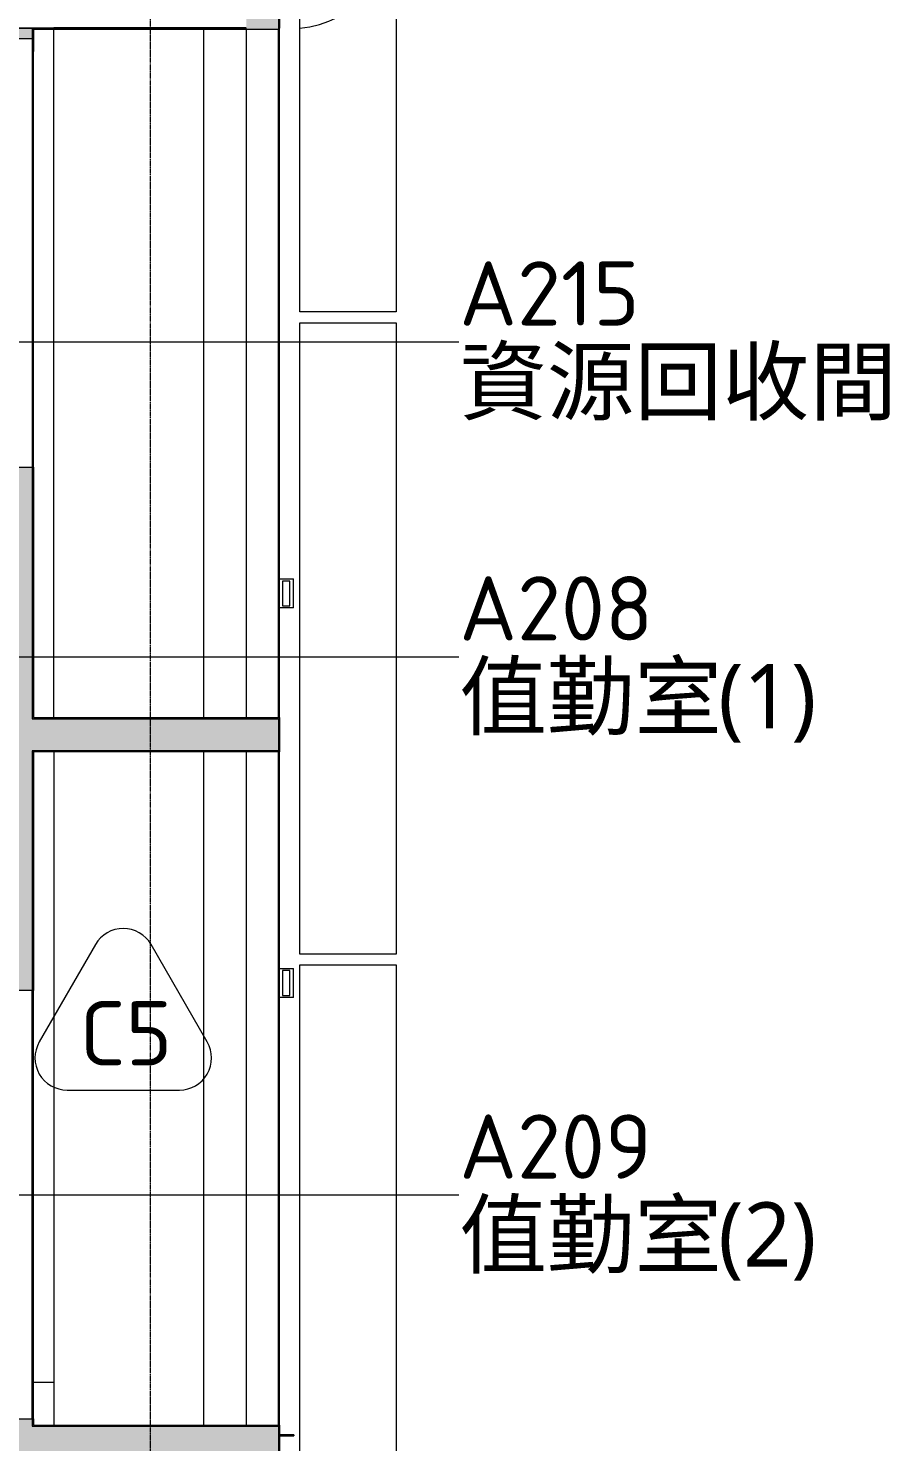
# Model space of a CAD drawing. Header units: centimetres. Extents: x -391356 to -382095, y -768 to 204275.
# Drawn here: x -384249 to -383847, y 201058 to 201718 of the extents above; entities that cross this region are included whole.
import ezdxf

# ---------------------------------------------------------------- set-up
doc = ezdxf.new("R2010")
doc.units = ezdxf.units.CM
doc.linetypes.add('虛線圓點 3_16_', pattern=[0.79375, 0.47625, -0.15875, 0, -0.15875])
for name, color, linetype, lineweight, true_color in [('塗層 2 _5_-1', 7, 'Continuous', 5, 0xaaaaaa), ('牆-1', 7, 'Continuous', 5, 0xe4e4e4), ('結構 _1_-1', 7, 'Continuous', 9, 0xaaaaaa), ('結構構架-1', 9, 'Continuous', 5, 0x808080)]:
    doc.layers.add(name, color=color, linetype=linetype, lineweight=lineweight, true_color=true_color)
for name, color, linetype, lineweight in [('天花板標籤', 7, 'Continuous', 5), ('房間標籤', 7, 'Continuous', 5), ('柱線-1', 7, '虛線圓點 3_16_', 5), ('樓板', 7, 'Continuous', 5), ('牆', 7, 'Continuous', 5), ('窗', 7, 'Continuous', 5), ('結構柱-2', 7, 'Continuous', 30), ('電氣設備', 7, 'Continuous', 5)]:
    doc.layers.add(name, color=color, linetype=linetype, lineweight=lineweight)
doc.styles.add('ISOCPEUR_2', font='isocpeur.ttf', dxfattribs={"height": 30})
doc.styles.add('微軟正黑體', font='Microsoft JhengHei.ttf', dxfattribs={"height": 30})

# ---------------------------------------------------------------- blocks, each defined once
blk = doc.blocks.new('通用窗 - DW7_H225xW200-2442709-二層天花平面圖')
at = {"layer": '窗'}
for p, q in [((-100, 7.5), (-100, -7.5)), ((100, -7.5), (100, 7.5)), ((100, -7.5), (-100, -7.5))]:
    blk.add_line(p, q, dxfattribs=at)
blk = doc.blocks.new('通用窗 - DW7_H225xW200-V64-二層天花平面圖')
at = {"layer": '窗'}
for p, q in [((-100, 7.5), (-100, -7.5)), ((100, 7.5), (-100, 7.5)), ((100, -7.5), (100, 7.5)), ((-99.85, -7.5), (-100, -7.5))]:
    blk.add_line(p, q, dxfattribs=at)
blk = doc.blocks.new('外牆排氣防風罩 - 外牆排氣防風罩-2103325-二層天花平面圖')
at = {"layer": '電氣設備'}
for p, q in [((-6.8, -7.1), (-6.8, -0.5)), ((5.79, -1.91), (-5.79, -1.91)), ((-5.79, -1.91), (-5.79, -5.41)), ((-5.79, -5.41), (5.79, -5.41)), ((5.79, -5.41), (5.79, -1.91)), ((6.8, -0.5), (6.8, -7.1)), ((-6.8, -7.1), (6.8, -7.1))]:
    blk.add_line(p, q, dxfattribs=at)
blk = doc.blocks.new('外牆排氣防風罩 - 外牆排氣防風罩-2105698-二層天花平面圖')
at = {"layer": '電氣設備'}
for p, q in [((-6.8, 0.5), (-6.8, 7.1)), ((6.8, 7.1), (-6.8, 7.1)), ((6.8, 7.1), (6.8, 0.5)), ((-5.79, 5.41), (-5.79, 1.91)), ((5.79, 5.41), (-5.79, 5.41)), ((-5.79, 1.91), (5.79, 1.91)), ((5.79, 1.91), (5.79, 5.41))]:
    blk.add_line(p, q, dxfattribs=at)
blk = doc.blocks.new('TAG_Ceiling - 天花標籤-2287762-二層天花平面圖')
at = {"layer": '天花板標籤'}
for p, q in [((-0.1299, 0.68), (-0.3926, 0.225)), ((0.3926, 0.225), (0.1299, 0.68)), ((-0.2627, 0), (0.2627, 0))]:
    blk.add_line(p, q, dxfattribs=at)
for centre, start, end in [((0, 0.605), 30, 150), ((-0.2627, 0.15), 150, 270), ((0.2627, 0.15), 270, 30)]:
    blk.add_arc(centre, 0.15, start, end, dxfattribs=at)

msp = doc.modelspace()

# ---------------------------------------------------------------- hatches: boundary and pattern name
at = {"layer": '牆-1'}
h = msp.add_hatch(color=256, dxfattribs=at)
h.paths.add_polyline_path([(-384131.98, 200702.41), (-384131.98, 200808.16), (-384132.48, 200808.14), (-384132.48, 200702.41)])
h.paths.add_polyline_path([(-384131.98, 201050.2), (-384131.98, 201065.2), (-384132.48, 201065.2), (-384132.48, 201050.2)])
h.paths.add_polyline_path([(-384131.98, 201380.66), (-384131.98, 201395.66), (-384132.48, 201395.66), (-384132.48, 201380.66)])
h.paths.add_polyline_path([(-384131.98, 201718.16), (-384131.98, 201955.66), (-384132.48, 201955.66), (-384132.48, 201718.16)])
h.paths.add_polyline_path([(-384131.98, 202045.66), (-384131.98, 202255.66), (-384132.48, 202255.66), (-384132.48, 202045.66)])
h.paths.add_polyline_path([(-384131.98, 202345.66), (-384131.98, 202940.66), (-384132.48, 202940.66), (-384132.48, 202345.66)])
h.paths.add_polyline_path([(-384131.98, 203090.66), (-384131.98, 203235.66), (-384132.48, 203235.66), (-384132.48, 203090.66)])
h.paths.add_polyline_path([(-384131.98, 203385.66), (-384131.98, 203968.16), (-384132.48, 203968.16), (-384132.48, 203385.66)])
h = msp.add_hatch(color=256, dxfattribs=at)
h.paths.add_polyline_path([(-384143.98, 200702.41), (-384132.48, 200702.41), (-384132.48, 200808.66), (-384147.48, 200808.66), (-384147.48, 200702.41)])
h.paths.add_polyline_path([(-384132.48, 201717.66), (-384132.48, 201955.66), (-384147.48, 201955.66), (-384147.48, 201717.66), (-384137.48, 201717.66)])
h.paths.add_polyline_path([(-384139.98, 202045.66), (-384132.48, 202045.66), (-384132.48, 202255.66), (-384147.48, 202255.66), (-384147.48, 202045.66)])
h.paths.add_polyline_path([(-384132.48, 202345.66), (-384132.48, 202940.66), (-384147.48, 202940.66), (-384147.48, 202345.66), (-384137.48, 202345.66)])
h.paths.add_polyline_path([(-384132.48, 203090.66), (-384132.48, 203235.66), (-384147.48, 203235.66), (-384147.48, 203090.66), (-384139.98, 203090.66)])
h.paths.add_polyline_path([(-384147.48, 203385.66), (-384132.48, 203385.66), (-384132.48, 203953.16), (-384147.48, 203953.08), (-384147.48, 203452.65)])
h = msp.add_hatch(color=256, dxfattribs=at)
h.paths.add_polyline_path([(-384247.48, 200808.16), (-384247.48, 200813.16), (-384262.48, 200813.16), (-384262.48, 200808.16), (-384254.98, 200808.16)])
h.paths.add_polyline_path([(-384262.48, 201013.16), (-384247.48, 201013.16), (-384247.48, 201068.7), (-384262.48, 201068.7), (-384262.48, 201015.66)])
h.paths.add_polyline_path([(-384262.48, 201268.7), (-384247.48, 201268.7), (-384247.48, 201513.16), (-384262.48, 201513.16), (-384262.48, 201348.55)])
h.paths.add_polyline_path([(-384247.48, 201713.16), (-384247.48, 201718.16), (-384262.48, 201718.16), (-384262.48, 201713.16), (-384249.48, 201713.16)])
for points in [[(-384167.55, 201717.66), (-384147.48, 201717.66), (-384147.48, 201718.16), (-384247.48, 201718.16), (-384247.4, 201717.66), (-384220.11, 201717.66)], [(-384246.98, 201395.66), (-384131.98, 201395.66), (-384131.98, 201396.16), (-384247.48, 201396.16), (-384247.48, 201395.66)], [(-384247.42, 201380.66), (-384132.48, 201380.66), (-384132.48, 201395.66), (-384247.48, 201395.66), (-384247.48, 201380.66)], [(-384167.48, 201380.16), (-384131.98, 201380.16), (-384131.98, 201380.66), (-384247.48, 201380.66), (-384247.48, 201380.16), (-384208.61, 201380.16)], [(-384167.48, 201050.2), (-384132.48, 201050.2), (-384132.48, 201065.2), (-384247.48, 201065.2), (-384247.48, 201050.2), (-384202.48, 201050.2)], [(-384135.62, 201065.2), (-384131.98, 201065.2), (-384131.98, 201065.7), (-384246.98, 201065.7), (-384246.94, 201065.2), (-384137.84, 201065.2)]]:
    msp.add_hatch(color=256, dxfattribs=at).paths.add_polyline_path(points)
h = msp.add_hatch(color=256, dxfattribs=at)
h.paths.add_polyline_path([(-384246.98, 201396.16), (-384246.98, 201513.16), (-384247.48, 201513.16), (-384247.48, 201396.16)])
h.paths.add_polyline_path([(-384246.98, 201707.35), (-384247.01, 201717.66), (-384247.48, 201717.66), (-384247.48, 201707.35)])
h = msp.add_hatch(color=256, dxfattribs=at)
h.paths.add_polyline_path([(-384247.48, 201065.2), (-384246.98, 201065.2), (-384246.98, 201068.7), (-384247.48, 201068.7)])
h.paths.add_polyline_path([(-384247.48, 201268.7), (-384246.98, 201268.7), (-384246.99, 201380.16), (-384247.48, 201380.16), (-384247.48, 201348.55)])

# ---------------------------------------------------------------- linework, layer by layer
at = {"layer": '塗層 2 _5_-1'}
for p, q in [((-384131.98, 201955.66), (-384131.98, 201718.16)), ((-384247.48, 201718.16), (-384147.48, 201718.16)), ((-384147.48, 201717.66), (-384247.48, 201717.66)), ((-384246.98, 201718.16), (-384246.98, 201707.35)), ((-384132.48, 201718.16), (-384132.48, 201718.16)), ((-384131.98, 201718.16), (-384132.48, 201718.16)), ((-384246.98, 201707.35), (-384247.48, 201707.35)), ((-384247.48, 201513.16), (-384246.98, 201513.16)), ((-384246.98, 201513.16), (-384246.98, 201396.16)), ((-384246.98, 201396.16), (-384131.98, 201396.16)), ((-384131.98, 201396.16), (-384131.98, 201380.16)), ((-384131.98, 201380.16), (-384247.48, 201380.16)), ((-384246.98, 201380.66), (-384246.98, 201268.7)), ((-384246.98, 201268.7), (-384247.48, 201268.7)), ((-384247.48, 201068.7), (-384246.98, 201068.7)), ((-384246.98, 201068.7), (-384246.98, 201065.7)), ((-384246.98, 201065.7), (-384131.98, 201065.7)), ((-384131.98, 201065.7), (-384131.98, 201049.7))]:
    msp.add_line(p, q, dxfattribs=at)
at = {"layer": '房間標籤'}
for p, q in [((-384294.01, 201571.67), (-384048.14, 201571.67)), ((-384328.45, 201424.58), (-384048.14, 201424.58)), ((-384305.93, 201173.2), (-384048.14, 201173.2))]:
    msp.add_line(p, q, dxfattribs=at)
at = {"layer": '柱線-1'}
msp.add_line((-384192.48, 204074.69), (-384192.48, 200429.07), dxfattribs=at)
at = {"layer": '樓板'}
for p, q in [((-384122.48, 201585.64), (-384122.48, 201880.64)), ((-384077.48, 201880.64), (-384077.48, 201585.64)), ((-384077.48, 201585.64), (-384122.48, 201585.64)), ((-384122.48, 201285.64), (-384122.48, 201580.64)), ((-384122.48, 201580.64), (-384077.48, 201580.64)), ((-384077.48, 201580.64), (-384077.48, 201285.64)), ((-384077.48, 201285.64), (-384122.48, 201285.64)), ((-384122.48, 200985.64), (-384122.48, 201280.64)), ((-384122.48, 201280.64), (-384077.48, 201280.64)), ((-384077.48, 201280.64), (-384077.48, 200985.64))]:
    msp.add_line(p, q, dxfattribs=at)
msp.add_arc((-384127.48, 201767.89), 50, 275.73917, 0, dxfattribs=at)
at = {"layer": '牆'}
for p, q in [((-384147.48, 201717.66), (-384147.48, 201396.16)), ((-384132.48, 201396.16), (-384132.48, 201717.66)), ((-384131.98, 201396.16), (-384131.98, 201718.16)), ((-384246.98, 201513.16), (-384246.98, 201707.35)), ((-384147.48, 201380.16), (-384147.48, 201065.7)), ((-384132.48, 201065.7), (-384132.48, 201380.16)), ((-384131.98, 201065.7), (-384131.98, 201380.16)), ((-384246.98, 201068.7), (-384246.98, 201268.7)), ((-384125.23, 201061.2), (-384131.98, 201061.2)), ((-384125.23, 201061.2), (-384125.23, 201060.7)), ((-384131.98, 201060.7), (-384125.23, 201060.7))]:
    msp.add_line(p, q, dxfattribs=at)
at = {"layer": '結構 _1_-1'}
for p, q in [((-384132.48, 201955.66), (-384132.48, 201718.16)), ((-384720.49, 201718.16), (-384247.48, 201718.16)), ((-384237.48, 201718.16), (-384262.48, 201718.16)), ((-384247.48, 201718.16), (-384247.48, 201713.16)), ((-384147.48, 201717.66), (-384147.48, 201718.16)), ((-384132.48, 201717.66), (-384147.48, 201717.66)), ((-384132.48, 201718.16), (-384132.48, 201717.66)), ((-384247.48, 201513.16), (-384247.48, 201395.66)), ((-384247.48, 201395.66), (-384132.48, 201395.66)), ((-384132.48, 201395.66), (-384132.48, 201380.66)), ((-384247.48, 201380.66), (-384247.48, 201268.7)), ((-384132.48, 201380.66), (-384247.48, 201380.66)), ((-384247.48, 201068.7), (-384247.48, 201065.2)), ((-384247.48, 201065.2), (-384132.48, 201065.2)), ((-384132.48, 201065.2), (-384132.48, 201050.2))]:
    msp.add_line(p, q, dxfattribs=at)
at = {"layer": '結構柱-2'}
msp.add_line((-384147.48, 201718.16), (-384237.48, 201718.16), dxfattribs=at)
at = {"layer": '結構構架-1'}
for p, q in [((-384237.48, 201396.16), (-384237.48, 201717.66)), ((-384167.48, 201717.66), (-384167.48, 201396.16)), ((-384237.48, 201380.16), (-384237.48, 201065.7)), ((-384167.48, 201380.16), (-384167.48, 201065.7)), ((-384246.98, 201085.7), (-384237.48, 201085.7))]:
    msp.add_line(p, q, dxfattribs=at)

# ---------------------------------------------------------------- block references
at = {"layer": '天花板標籤', "xscale": 99.99999999999993, "yscale": 99.99999999999993, "zscale": 99.99999999999993}
msp.add_blockref('TAG_Ceiling - 天花標籤-2287762-二層天花平面圖', (-384204.98, 201222.18), dxfattribs=at)
at = {"layer": '窗'}
for name, p, rotation in [('通用窗 - DW7_H225xW200-2442709-二層天花平面圖', (-384254.98, 201613.16), 89.99999999999993), ('通用窗 - DW7_H225xW200-V64-二層天花平面圖', (-384254.98, 201168.7), 269.9999999999999)]:
    msp.add_blockref(name, p, dxfattribs=dict(at, rotation=rotation))
at = {"layer": '電氣設備'}
for name, p, rotation in [('外牆排氣防風罩 - 外牆排氣防風罩-2103325-二層天花平面圖', (-384132.48, 201454.18), 89.9999999999999), ('外牆排氣防風罩 - 外牆排氣防風罩-2105698-二層天花平面圖', (-384132.48, 201272.18), 270.0000000000001)]:
    msp.add_blockref(name, p, dxfattribs=dict(at, rotation=rotation))

# ---------------------------------------------------------------- texts
at = {"layer": '天花板標籤', "insert": (-384225.4, 201263.72), "char_height": 30, "width": 49.7046, "attachment_point": 1, "style": 'ISOCPEUR_2'}
msp.add_mtext('C5', dxfattribs=at)
at = {"layer": '房間標籤', "char_height": 30, "attachment_point": 1}
for s, insert, width, style in [('A215', (-384047.94, 201609.3), 99.4092, 'ISOCPEUR_2'), ('資源回收間', (-384047.94, 201568.24), 244.5147, '微軟正黑體'), ('A208', (-384047.94, 201462.21), 106.6244, 'ISOCPEUR_2'), ('值勤室', (-384047.94, 201421.15), 146.7088, '微軟正黑體'), ('(1)', (-383926.89, 201421.15), 60.1266, '微軟正黑體'), ('A209', (-384047.94, 201210.82), 106.6244, 'ISOCPEUR_2'), ('值勤室', (-384047.94, 201169.77), 146.7088, '微軟正黑體'), ('(2)', (-383926.89, 201169.77), 60.1266, '微軟正黑體')]:
    msp.add_mtext(s, dxfattribs=dict(at, insert=insert, width=width, style=style))

doc.saveas('drawing.dxf')
